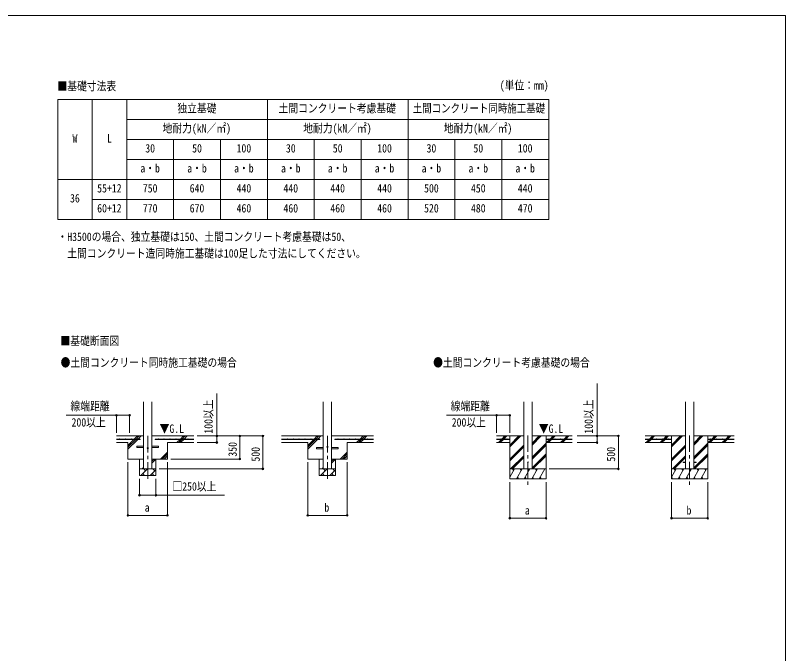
# Model space of a CAD drawing. Units: millimetres at full size, sheet at 1:50. Extents: x -14053 to 14053, y -9700 to 9700.
# Drawn here: x 1640 to 13347, y 0 to 9700 of the extents above; entities that cross this region are included whole.
import ezdxf
from ezdxf.enums import TextEntityAlignment as Align

# ---------------------------------------------------------------- set-up
doc = ezdxf.new("R2010")
doc.units = ezdxf.units.MM
doc.header["$LTSCALE"] = 50
doc.header["$PDMODE"] = 32
doc.header["$PDSIZE"] = 25
doc.linetypes.add('CHAIN1', pattern=[8, 5, -1, 1, -1])
for name, color, linetype, lineweight in [('0-D_記号', 7, 'Continuous', 9), ('0-E_枠', 7, 'Continuous', 9), ('F-0_ﾚｲﾔ240', 7, 'Continuous', 9)]:
    doc.layers.add(name, color=color, linetype=linetype, lineweight=lineweight)
doc.styles.add('ＭＳ ゴシック', font='')
doc.styles.get('ＭＳ ゴシック').set_extended_font_data('MS Gothic')

msp = doc.modelspace()

# ---------------------------------------------------------------- linework, layer by layer
at = {"layer": '0-D_記号'}
for p, q in [((2283.28, 8421.56), (9745.78, 8421.56)), ((2283.28, 8421.56), (2283.28, 6599.06)), ((2808.28, 8421.56), (2808.28, 6599.06)), ((3333.28, 8421.56), (3333.28, 6599.06)), ((5470.78, 8421.56), (5470.78, 6599.06)), ((7608.28, 8421.56), (7608.28, 6599.06)), ((9745.78, 8421.56), (9745.78, 6599.06)), ((3333.28, 8117.81), (9745.78, 8117.81)), ((3333.28, 7814.06), (9745.78, 7814.06)), ((4045.78, 7814.06), (4045.78, 6599.06)), ((4758.28, 7814.06), (4758.28, 6599.06)), ((6183.28, 7814.06), (6183.28, 6599.06)), ((6895.78, 7814.06), (6895.78, 6599.06)), ((8320.78, 7814.06), (8320.78, 6599.06)), ((9033.28, 7814.06), (9033.28, 6599.06)), ((3333.28, 7510.31), (9745.78, 7510.31)), ((2283.28, 7206.56), (9745.78, 7206.56)), ((2808.28, 6902.81), (9745.78, 6902.81)), ((2283.28, 6599.06), (9745.78, 6599.06))]:
    msp.add_line(p, q, dxfattribs=at)
at = {"layer": '0-E_枠', "color": 6, "lineweight": 5}
for p, q in [((10481, 4105.86), (10481, 3207.35)), ((4702.37, 3953.08), (4702.37, 3207.35)), ((3176.37, 3622.61), (3176.37, 3357.35)), ((3376.37, 3622.61), (3176.37, 3622.61)), ((3376.37, 3622.61), (3376.37, 3357.35)), ((8955, 3622.61), (8955, 3357.35)), ((9155, 3622.61), (8955, 3622.61)), ((9155, 3622.61), (9155, 3357.35)), ((5401.37, 3307.35), (4401.37, 3307.35)), ((10805, 3307.35), (10180, 3307.35)), ((4702.37, 3207.35), (4401.37, 3207.35)), ((10481, 3207.35), (10180, 3207.35)), ((3351.37, 2100.39), (3351.37, 2907.35)), ((3951.37, 2100.39), (3951.37, 2907.35)), ((6082.9, 2100.39), (6082.9, 2907.35)), ((6682.9, 2100.39), (6682.9, 2907.35)), ((3526.37, 2407.35), (3526.37, 2657.35)), ((3776.37, 2407.35), (3776.37, 2657.35)), ((9155, 2057.35), (9155, 2607.35)), ((9705, 2057.35), (9705, 2607.35)), ((11612.39, 2057.35), (11612.39, 2607.35)), ((12162.39, 2057.35), (12162.39, 2607.35)), ((3526.37, 2407.35), (3776.37, 2407.35)), ((3951.37, 2100.39), (3351.37, 2100.39)), ((6682.9, 2100.39), (6082.9, 2100.39)), ((9155, 2057.35), (9705, 2057.35)), ((11612.39, 2057.35), (12162.39, 2057.35))]:
    msp.add_line(p, q, dxfattribs=at)
at = {"layer": '0-E_枠', "color": 4, "lineweight": 13}
for p, q in [((3588.87, 2807.35), (3588.87, 3825.45)), ((3713.87, 3825.45), (3713.87, 2807.35)), ((6320.4, 2807.35), (6320.4, 3825.45)), ((6445.4, 3825.45), (6445.4, 2807.35)), ((9367.5, 2807.35), (9367.5, 3825.45)), ((9492.5, 2807.35), (9492.5, 3825.45)), ((11824.89, 3825.45), (11824.89, 2807.35)), ((11949.89, 3825.45), (11949.89, 2807.35)), ((3486.37, 3150.35), (3588.87, 3150.35)), ((3486.37, 3134.35), (3486.37, 3150.35)), ((3486.37, 3134.35), (3588.87, 3134.35)), ((3713.87, 3150.35), (3816.37, 3150.35)), ((3713.87, 3134.35), (3816.37, 3134.35)), ((3816.37, 3150.35), (3816.37, 3134.35)), ((6217.9, 3130.35), (6320.4, 3130.35)), ((6217.9, 3114.35), (6217.9, 3130.35)), ((6217.9, 3114.35), (6320.4, 3114.35)), ((6445.4, 3130.35), (6547.9, 3130.35)), ((6445.4, 3114.35), (6547.9, 3114.35)), ((6547.9, 3130.35), (6547.9, 3114.35)), ((11787.39, 2911.85), (11787.39, 2902.85)), ((11787.39, 2911.85), (11824.89, 2911.85)), ((11787.39, 2902.85), (11824.89, 2902.85)), ((11949.89, 2911.85), (11987.39, 2911.85)), ((11949.89, 2902.85), (11987.39, 2902.85)), ((11987.39, 2911.85), (11987.39, 2902.85))]:
    msp.add_line(p, q, dxfattribs=at)
at = {"layer": '0-E_枠', "color": 6, "lineweight": 18}
for p, q in [((3176.37, 3622.61), (2413.82, 3622.61)), ((8955, 3622.61), (8192.45, 3622.61)), ((3776.37, 2407.35), (4819.46, 2407.35))]:
    msp.add_line(p, q, dxfattribs=at)
at = {"layer": '0-E_枠'}
for p, q in [((3588.87, 3307.35), (3176.37, 3307.35)), ((3447.3, 3259.85), (3494.8, 3307.35)), ((3475.58, 3259.85), (3523.08, 3307.35)), ((3503.87, 3259.85), (3551.37, 3307.35)), ((4351.37, 3307.35), (3713.87, 3307.35)), ((4147.3, 3259.85), (4194.8, 3307.35)), ((4175.58, 3259.85), (4223.08, 3307.35)), ((4203.87, 3259.85), (4251.37, 3307.35)), ((6320.4, 3307.35), (5682.9, 3307.35)), ((6178.84, 3259.85), (6226.34, 3307.35)), ((6207.12, 3259.85), (6254.62, 3307.35)), ((6235.4, 3259.85), (6282.9, 3307.35)), ((7082.9, 3307.35), (6445.4, 3307.35)), ((6878.84, 3259.85), (6926.34, 3307.35)), ((6907.12, 3259.85), (6954.62, 3307.35)), ((6935.4, 3259.85), (6982.9, 3307.35)), ((9367.5, 3307.35), (8955, 3307.35)), ((9033.96, 3259.85), (9081.46, 3307.35)), ((9048.1, 3259.85), (9095.6, 3307.35)), ((9062.25, 3259.85), (9109.75, 3307.35)), ((9155, 3307.35), (9155, 2657.35)), ((9155, 3140.47), (9321.88, 3307.35)), ((9155, 3154.61), (9307.74, 3307.35)), ((9155, 3168.76), (9293.59, 3307.35)), ((9492.5, 3169.6), (9630.25, 3307.35)), ((9492.5, 3183.75), (9616.1, 3307.35)), ((9492.5, 3197.89), (9601.96, 3307.35)), ((9492.5, 3307.35), (10105, 3307.35)), ((9705, 3307.35), (9705, 2657.35)), ((9766.59, 3259.85), (9814.09, 3307.35)), ((9780.74, 3259.85), (9828.24, 3307.35)), ((9794.88, 3259.85), (9842.38, 3307.35)), ((9978.73, 3259.85), (10026.23, 3307.35)), ((9992.87, 3259.85), (10040.37, 3307.35)), ((10007.01, 3259.85), (10054.51, 3307.35)), ((11824.89, 3307.35), (11212.39, 3307.35)), ((11279.22, 3259.85), (11326.72, 3307.35)), ((11298.22, 3264.71), (11340.86, 3307.35)), ((11307.5, 3259.85), (11355, 3307.35)), ((11491.35, 3259.85), (11538.85, 3307.35)), ((11505.49, 3259.85), (11552.99, 3307.35)), ((11519.64, 3259.85), (11567.14, 3307.35)), ((11612.39, 3307.35), (11612.39, 2657.35)), ((11612.39, 3140.47), (11779.27, 3307.35)), ((11612.39, 3154.61), (11765.13, 3307.35)), ((11612.39, 3168.76), (11750.98, 3307.35)), ((11949.89, 3169.6), (12087.64, 3307.35)), ((11949.89, 3183.75), (12073.49, 3307.35)), ((11949.89, 3197.89), (12059.35, 3307.35)), ((11949.89, 3307.35), (12562.39, 3307.35)), ((12162.39, 3307.35), (12162.39, 2657.35)), ((12223.98, 3259.85), (12271.48, 3307.35)), ((12238.13, 3259.85), (12285.63, 3307.35)), ((12252.27, 3259.85), (12299.77, 3307.35)), ((12436.12, 3259.85), (12483.62, 3307.35)), ((12450.26, 3259.85), (12497.76, 3307.35)), ((12464.4, 3259.85), (12511.9, 3307.35)), ((3351.37, 3207.35), (3176.37, 3207.35)), ((3351.37, 3107.35), (3498.87, 3254.85)), ((3351.37, 3163.92), (3442.3, 3254.85)), ((3351.37, 3135.64), (3470.58, 3254.85)), ((3351.37, 3207.35), (3351.37, 2957.35)), ((4351.37, 3207.35), (3951.37, 3207.35)), ((3951.37, 3207.35), (3951.37, 2957.35)), ((4094.8, 3207.35), (4142.3, 3254.85)), ((4123.08, 3207.35), (4170.58, 3254.85)), ((4151.37, 3207.35), (4198.87, 3254.85)), ((6082.9, 3207.35), (5682.9, 3207.35)), ((6082.9, 3107.35), (6230.4, 3254.85)), ((6082.9, 3163.92), (6173.84, 3254.85)), ((6082.9, 3135.64), (6202.12, 3254.85)), ((6082.9, 3207.35), (6082.9, 2957.35)), ((6682.9, 3207.35), (6682.9, 2957.35)), ((6682.9, 3207.35), (7082.9, 3207.35)), ((6826.34, 3207.35), (6873.84, 3254.85)), ((6854.62, 3207.35), (6902.12, 3254.85)), ((6882.9, 3207.35), (6930.4, 3254.85)), ((9155, 3207.35), (8955, 3207.35)), ((8982.87, 3208.75), (9028.96, 3254.85)), ((8995.6, 3207.35), (9043.1, 3254.85)), ((9009.75, 3207.35), (9057.25, 3254.85)), ((9155, 2956.62), (9367.5, 3169.12)), ((9492.5, 2985.76), (9705, 3198.25)), ((9492.5, 2971.61), (9705, 3184.11)), ((9492.5, 2957.47), (9705, 3169.97)), ((9705, 3207.35), (10105, 3207.35)), ((9714.09, 3207.35), (9761.59, 3254.85)), ((9728.24, 3207.35), (9775.74, 3254.85)), ((9742.38, 3207.35), (9789.88, 3254.85)), ((9926.23, 3207.35), (9973.73, 3254.85)), ((9940.37, 3207.35), (9987.87, 3254.85)), ((9954.51, 3207.35), (10002.01, 3254.85)), ((11612.39, 3207.35), (11212.39, 3207.35)), ((11226.72, 3207.35), (11274.22, 3254.85)), ((11240.86, 3207.35), (11288.36, 3254.85)), ((11255, 3207.35), (11302.5, 3254.85)), ((11440.25, 3208.75), (11486.35, 3254.85)), ((11452.99, 3207.35), (11500.49, 3254.85)), ((11467.14, 3207.35), (11514.64, 3254.85)), ((11612.39, 2956.62), (11824.89, 3169.12)), ((11949.89, 2985.76), (12162.39, 3198.25)), ((11949.89, 2971.61), (12162.39, 3184.11)), ((11949.89, 2957.47), (12162.39, 3169.97)), ((12162.39, 3207.35), (12562.39, 3207.35)), ((12171.48, 3207.35), (12218.98, 3254.85)), ((12185.62, 3207.35), (12233.13, 3254.85)), ((12199.77, 3207.35), (12247.27, 3254.85)), ((12383.62, 3207.35), (12431.12, 3254.85)), ((12397.76, 3207.35), (12445.26, 3254.85)), ((12411.9, 3207.35), (12459.4, 3254.85)), ((3844.8, 2957.35), (3951.37, 3063.92)), ((6576.34, 2957.35), (6682.9, 3063.92)), ((9155, 2942.48), (9367.5, 3154.98)), ((9155, 2928.34), (9367.5, 3140.84)), ((11612.39, 2942.48), (11824.89, 3154.98)), ((11612.39, 2928.34), (11824.89, 3140.84)), ((3588.87, 2957.35), (3351.37, 2957.35)), ((3526.37, 2957.35), (3526.37, 2707.35)), ((3713.87, 2895.68), (3775.53, 2957.35)), ((3713.87, 2923.97), (3747.25, 2957.35)), ((3951.37, 2957.35), (3713.87, 2957.35)), ((3776.37, 2957.35), (3776.37, 2707.35)), ((3873.08, 2957.35), (3951.37, 3035.64)), ((3901.37, 2957.35), (3951.37, 3007.35)), ((6320.4, 2957.35), (6082.9, 2957.35)), ((6257.9, 2957.35), (6257.9, 2707.35)), ((6445.4, 2895.68), (6507.07, 2957.35)), ((6445.4, 2923.97), (6478.79, 2957.35)), ((6682.9, 2957.35), (6445.4, 2957.35)), ((6507.9, 2957.35), (6507.9, 2707.35)), ((6604.62, 2957.35), (6682.9, 3035.64)), ((6632.9, 2957.35), (6682.9, 3007.35)), ((9167.86, 2807.35), (9367.5, 3006.99)), ((9182, 2807.35), (9367.5, 2992.85)), ((9196.14, 2807.35), (9367.5, 2978.71)), ((9492.5, 2823.63), (9705, 3036.12)), ((9492.5, 2809.48), (9705, 3021.98)), ((9504.51, 2807.35), (9705, 3007.84)), ((11625.24, 2807.35), (11824.89, 3006.99)), ((11639.39, 2807.35), (11824.89, 2992.85)), ((11653.53, 2807.35), (11824.89, 2978.71)), ((11949.89, 2823.63), (12162.39, 3036.12)), ((11949.89, 2809.48), (12162.39, 3021.98)), ((11961.9, 2807.35), (12162.39, 3007.84)), ((3568.97, 2807.35), (3588.87, 2827.25)), ((6300.5, 2807.35), (6320.4, 2827.25)), ((3776.37, 2807.35), (3526.37, 2807.35)), ((3776.37, 2707.35), (3526.37, 2707.35)), ((3547.1, 2707.35), (3647.1, 2807.35)), ((3575.66, 2735.9), (3604.21, 2707.35)), ((3618.55, 2778.8), (3590, 2807.35)), ((3688.52, 2707.35), (3776.37, 2795.19)), ((3717.08, 2735.9), (3745.63, 2707.35)), ((3759.97, 2778.8), (3731.42, 2807.35)), ((6507.9, 2807.35), (6257.9, 2807.35)), ((6507.9, 2707.35), (6257.9, 2707.35)), ((6278.64, 2707.35), (6378.64, 2807.35)), ((6307.19, 2735.9), (6335.75, 2707.35)), ((6350.09, 2778.8), (6321.53, 2807.35)), ((6420.06, 2707.35), (6507.9, 2795.19)), ((6448.61, 2735.9), (6477.17, 2707.35)), ((6491.51, 2778.8), (6462.95, 2807.35)), ((9705, 2807.35), (9155, 2807.35)), ((9155, 2681.9), (9227.43, 2807.35)), ((9212.42, 2781.37), (9197.42, 2807.35)), ((9256.29, 2657.35), (9342.9, 2807.35)), ((9327.9, 2781.37), (9312.9, 2807.35)), ((9371.76, 2657.35), (9458.37, 2807.35)), ((9443.37, 2781.37), (9428.36, 2807.35)), ((9487.23, 2657.35), (9573.84, 2807.35)), ((9558.84, 2781.37), (9543.83, 2807.35)), ((9602.7, 2657.35), (9689.31, 2807.35)), ((9659.31, 2807.35), (9659.31, 2807.35)), ((12162.39, 2807.35), (11612.39, 2807.35)), ((11612.39, 2681.9), (11684.82, 2807.35)), ((11669.81, 2781.37), (11654.81, 2807.35)), ((11713.68, 2657.35), (11800.29, 2807.35)), ((11785.28, 2781.37), (11770.28, 2807.35)), ((11829.15, 2657.35), (11915.76, 2807.35)), ((11900.75, 2781.37), (11885.75, 2807.35)), ((11944.62, 2657.35), (12031.23, 2807.35)), ((12016.22, 2781.37), (12001.22, 2807.35)), ((12060.09, 2657.35), (12146.7, 2807.35)), ((12131.69, 2781.37), (12116.69, 2807.35)), ((9155, 2657.35), (9705, 2657.35)), ((9271.29, 2683.33), (9286.29, 2657.35)), ((9386.76, 2683.33), (9401.76, 2657.35)), ((9502.23, 2683.33), (9517.23, 2657.35)), ((9617.7, 2683.33), (9632.7, 2657.35)), ((11612.39, 2657.35), (12162.39, 2657.35)), ((11613.21, 2683.33), (11628.21, 2657.35)), ((11728.68, 2683.33), (11743.68, 2657.35)), ((11844.15, 2683.33), (11859.15, 2657.35)), ((11959.62, 2683.33), (11974.62, 2657.35)), ((12075.09, 2683.33), (12090.09, 2657.35))]:
    msp.add_line(p, q, dxfattribs=at)
at = {"layer": '0-E_枠', "linetype": 'CHAIN1'}
for p, q in [((3651.37, 3307.35), (3651.37, 2641.4)), ((6382.9, 3307.35), (6382.9, 2641.4)), ((9430, 3316.56), (9430, 2557.35)), ((11887.39, 3316.56), (11887.39, 2557.35))]:
    msp.add_line(p, q, dxfattribs=at)
at = {"layer": '0-E_枠', "color": 3, "lineweight": 20}
for p, q in [((3536.37, 3259.85), (3176.37, 3259.85)), ((3536.37, 3254.85), (3176.37, 3254.85)), ((3536.37, 3259.85), (3536.37, 3254.85)), ((3766.37, 3259.85), (4351.37, 3259.85)), ((3766.37, 3259.85), (3766.37, 3254.85)), ((3766.37, 3254.85), (4351.37, 3254.85)), ((6267.9, 3259.85), (5682.9, 3259.85)), ((6267.9, 3254.85), (5682.9, 3254.85)), ((6267.9, 3259.85), (6267.9, 3254.85)), ((6497.9, 3259.85), (7082.9, 3259.85)), ((6497.9, 3259.85), (6497.9, 3254.85)), ((6497.9, 3254.85), (7082.9, 3254.85)), ((9155, 3259.85), (8955, 3259.85)), ((9155, 3254.85), (8955, 3254.85)), ((9155, 3259.85), (9155, 3254.85)), ((9705, 3259.85), (10105, 3259.85)), ((9705, 3259.85), (9705, 3254.85)), ((9705, 3254.85), (10105, 3254.85)), ((11612.39, 3259.85), (11212.39, 3259.85)), ((11612.39, 3254.85), (11212.39, 3254.85)), ((11293.36, 3259.85), (11295.03, 3261.52)), ((11612.39, 3259.85), (11612.39, 3254.85)), ((12162.39, 3259.85), (12562.39, 3259.85)), ((12162.39, 3259.85), (12162.39, 3254.85)), ((12162.39, 3254.85), (12562.39, 3254.85))]:
    msp.add_line(p, q, dxfattribs=at)
at = {"layer": '0-E_枠', "color": 6, "lineweight": 5}
for points in [[(5401.37, 3307.35), (5401.37, 2807.35), (3826.37, 2807.35)], [(5051.37, 3307.35), (5051.37, 2957.35), (4001.37, 2957.35)], [(10805, 3307.35), (10805, 2807.35), (9755, 2807.35)]]:
    msp.add_lwpolyline(points, dxfattribs=at)
at = {"layer": '0-E_枠', "color": 3, "lineweight": 20}
for centre in [(3221.37, 3262.35), (3311.37, 3262.35), (3401.37, 3262.35), (3491.37, 3262.35), (3811.37, 3262.35), (3901.37, 3262.35), (3991.37, 3262.35), (4081.37, 3262.35), (4171.37, 3262.35), (4261.37, 3262.35), (5772.9, 3262.35), (5862.9, 3262.35), (5952.9, 3262.35), (6042.9, 3262.35), (6132.9, 3262.35), (6222.9, 3262.35), (6542.9, 3262.35), (6632.9, 3262.35), (6722.9, 3262.35), (6812.9, 3262.35), (6902.9, 3262.35), (6992.9, 3262.35), (9020, 3262.35), (9110, 3262.35), (9750, 3262.35), (9840, 3262.35), (9930, 3262.35), (10020, 3262.35), (11297.39, 3262.35), (11387.39, 3262.35), (11477.39, 3262.35), (11567.39, 3262.35), (12207.39, 3262.35), (12297.39, 3262.35), (12387.39, 3262.35), (12477.39, 3262.35)]:
    msp.add_circle(centre, 2.5, dxfattribs=at)
at = {"layer": '0-E_枠', "color": 4, "lineweight": 13}
for centre in [(3651.37, 3122.35), (6382.9, 3142.35)]:
    msp.add_circle(centre, 8, dxfattribs=at)
at = {"layer": '0-E_枠'}
msp.add_circle((9430, 2907.35), 5, dxfattribs=at)
at = {"layer": '0-E_枠', "color": 6}
for p in [(3176.37, 3622.61), (3376.37, 3622.61), (8955, 3622.61), (9155, 3622.61), (4702.37, 3307.35), (5051.37, 3307.35), (5401.37, 3307.35), (10481, 3307.35), (10805, 3307.35), (4702.37, 3207.35), (10481, 3207.35), (5051.37, 2957.35), (5401.37, 2807.35), (10805, 2807.35), (3526.37, 2407.35), (3776.37, 2407.35), (3351.37, 2100.39), (3951.37, 2100.39), (6082.9, 2100.39), (6682.9, 2100.39), (9155, 2057.35), (9705, 2057.35), (11612.39, 2057.35), (12162.39, 2057.35)]:
    msp.add_point(p, dxfattribs=at)
at = {"layer": 'F-0_ﾚｲﾔ240', "color": 5}
for p, q in [((-14053.43, 9700), (13346.57, 9700)), ((13346.57, 9700), (13346.57, -9700))]:
    msp.add_line(p, q, dxfattribs=at)

# ---------------------------------------------------------------- texts
at = {"layer": '0-D_記号', "style": 'ＭＳ ゴシック'}
for s, width, p in [('■基礎寸法表', 0.85, (2279.94, 8521.27)), ('(単位：mm)', 0.85, (9002.32, 8534.9)), ('独立基礎', 0.85, (4102.03, 8185.31)), ('土間コンクリート考慮基礎', 0.85, (5639.53, 8185.31)), ('土間コンクリート同時施工基礎', 0.8, (7679.53, 8185.31)), ('地耐力(kN／㎡)', 0.85, (3877.03, 7881.56)), ('地耐力(kN／㎡)', 0.85, (6014.53, 7881.56)), ('地耐力(kN／㎡)', 0.85, (8152.03, 7881.56)), ('W', 0.85, (2508.28, 7729.69)), ('L', 0.85, (3033.28, 7729.69)), ('30', 0.85, (3614.53, 7577.81)), ('50', 0.85, (4327.03, 7577.81)), ('100', 0.85, (5002.03, 7577.81)), ('30', 0.85, (5752.03, 7577.81)), ('50', 0.85, (6464.53, 7577.81)), ('100', 0.85, (7139.53, 7577.81)), ('30', 0.85, (7889.53, 7577.81)), ('50', 0.85, (8602.03, 7577.81)), ('100', 0.85, (9277.03, 7577.81)), ('a・b', 0.85, (3539.53, 7274.06)), ('a・b', 0.85, (4252.03, 7274.06)), ('a・b', 0.85, (4964.53, 7274.06)), ('a・b', 0.85, (5677.03, 7274.06)), ('a・b', 0.85, (6389.53, 7274.06)), ('a・b', 0.85, (7102.03, 7274.06)), ('a・b', 0.85, (7814.53, 7274.06)), ('a・b', 0.85, (8527.03, 7274.06)), ('a・b', 0.85, (9239.53, 7274.06)), ('55+12', 0.85, (2883.28, 6970.31)), ('750', 0.85, (3577.03, 6970.31)), ('640', 0.85, (4289.53, 6970.31)), ('440', 0.85, (5002.03, 6970.31)), ('440', 0.85, (5714.53, 6970.31)), ('440', 0.85, (6427.03, 6970.31)), ('440', 0.85, (7139.53, 6970.31)), ('500', 0.85, (7852.03, 6970.31)), ('450', 0.85, (8564.53, 6970.31)), ('440', 0.85, (9277.03, 6970.31)), ('36', 0.85, (2470.78, 6818.44)), ('60+12', 0.85, (2883.28, 6666.56)), ('770', 0.85, (3577.03, 6666.56)), ('670', 0.85, (4289.53, 6666.56)), ('460', 0.85, (5002.03, 6666.56)), ('460', 0.85, (5714.53, 6666.56)), ('460', 0.85, (6427.03, 6666.56)), ('460', 0.85, (7139.53, 6666.56)), ('520', 0.85, (7852.03, 6666.56)), ('480', 0.85, (8564.53, 6666.56)), ('470', 0.85, (9277.03, 6666.56)), ('・H3500の場合、独立基礎は150、土間コンクリート考慮基礎は50、', 0.85, (2279.94, 6232.72)), ('\u3000土間コンクリート造同時施工基礎は100足した寸法にしてください。', 0.85, (2279.94, 5980.59))]:
    msp.add_text(s, height=128.3, dxfattribs=dict(at, width=width)).set_placement(p, align=Align.BOTTOM_LEFT)
at = {"layer": '0-E_枠', "style": 'ＭＳ ゴシック', "width": 0.85}
for s, p in [('■基礎断面図', (2325.77, 4649.88)), ('●土間コンクリート同時施工基礎の場合', (2327.41, 4320.69)), ('●土間コンクリート考慮基礎の場合', (7989.61, 4320.69)), ('線端距離', (2477.41, 3658.58)), ('線端距離', (8256.04, 3658.58)), ('200以上', (2493.59, 3412.14)), ('200以上', (8272.22, 3412.14)), ('▼G.L', (3832.56, 3316.27)), ('▼G.L', (9595.88, 3316.27)), ('□250以上', (4026.86, 2437.44)), ('a', (3605.62, 2118.14)), ('b', (6337.15, 2118.14)), ('b', (11841.14, 2075.1)), ('a', (9383.75, 2075.1))]:
    msp.add_text(s, height=128.3, dxfattribs=at).set_placement(p, align=Align.BOTTOM_LEFT)
for s, p in [('100以上', (4677.22, 3342.8)), ('100以上', (10456.17, 3342.8)), ('350', (5043.17, 2993.6)), ('500', (5393.17, 2918.6)), ('500', (10794.55, 2918.6))]:
    msp.add_text(s, height=128.3, rotation=90, dxfattribs=at).set_placement(p, align=Align.BOTTOM_LEFT)

doc.saveas('drawing.dxf')
